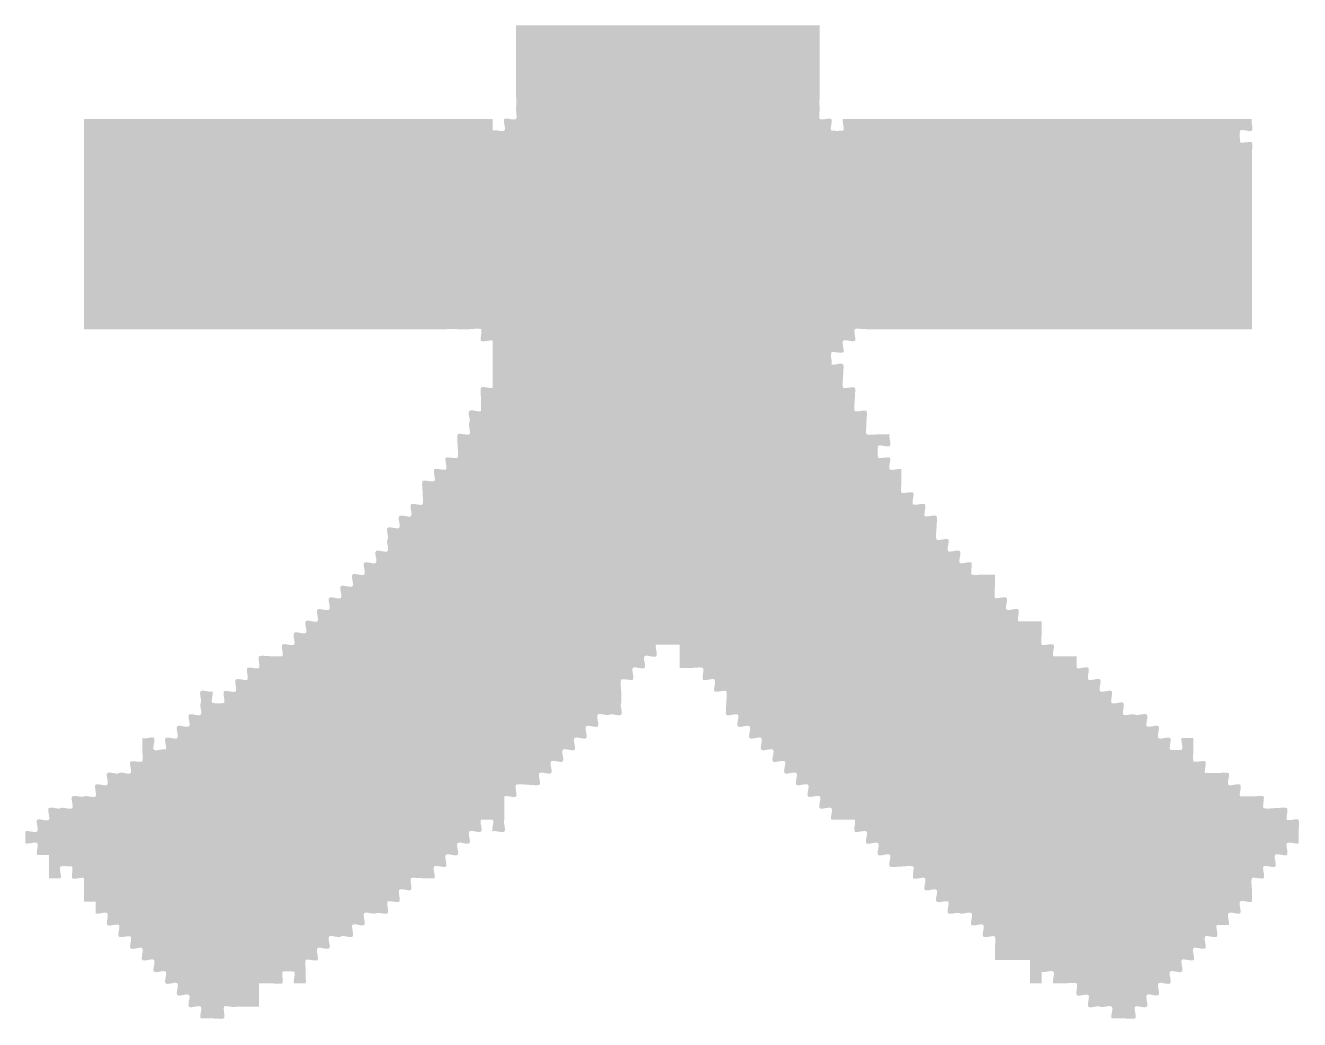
# Model space of a CAD drawing. Header units: feet. Extents: x 1 to 168002, y -59383 to 29717.
# Drawn here: x 36868.9 to 37108.5, y -55425.4 to -55238.6 of the extents above; entities that cross this region are included whole.
import ezdxf

# ---------------------------------------------------------------- set-up
doc = ezdxf.new("R2010")
doc.units = ezdxf.units.FT
doc.header["$LTSCALE"] = 50
doc.header["$MEASUREMENT"] = 0
doc.linetypes.add('CONTINU', pattern=[0])
doc.layers.get('0').update_dxf_attribs({"linetype": 'CONTINUOUS'})
doc.layers.add('CLOUD', color=30, linetype='CONTINUOUS')
doc.layers.add('title', color=2, linetype='CONTINUOUS')

# ---------------------------------------------------------------- blocks, each defined once
blk = doc.blocks.new('A$C611163EE')
at = {"layer": 'CLOUD', "lineweight": 0}
h = blk.add_hatch(color=7, dxfattribs=at)
edge = h.paths.add_edge_path()
edge.add_spline(control_points=[(2101.27, 723.33), (2102.62, 723.33), (2103.97, 723.33), (2105.32, 723.33), (2106.67, 723.33), (2108.02, 723.33), (2109.37, 723.33), (2110.72, 723.33), (2112.07, 723.33), (2113.42, 723.33), (2116.13, 723.33), (2118.83, 723.33), (2121.53, 723.33), (2126.93, 723.33), (2132.33, 723.33), (2137.74, 723.33), (2143.14, 723.33), (2148.54, 723.33), (2153.95, 723.33), (2156.65, 723.33), (2159.35, 723.33), (2162.05, 723.33), (2163.4, 723.33), (2164.75, 723.33), (2166.1, 723.33), (2167.45, 723.33), (2168.8, 723.33), (2170.16, 723.33), (2171.51, 723.33), (2172.86, 723.33), (2174.21, 723.33), (2185.01, 723.33), (2195.82, 723.33), (2206.63, 723.33), (2212.03, 723.33), (2217.43, 723.33), (2222.83, 723.33), (2225.54, 723.33), (2228.24, 723.33), (2230.94, 723.33), (2232.29, 723.33), (2233.64, 723.33), (2234.99, 723.33), (2236.34, 723.33), (2237.69, 723.33), (2239.04, 723.33), (2240.39, 723.33), (2241.75, 723.33), (2243.1, 723.33), (2242.55, 722.52), (2243.77, 719.96), (2243.1, 719.28), (2242.53, 718.71), (2239.48, 719.93), (2239.04, 719.28), (2238.76, 718.86), (2238.91, 715.74), (2239.04, 715.23), (2239.14, 714.86), (2242.77, 715.55), (2243.1, 715.23), (2243.48, 714.84), (2243.06, 711.77), (2243.1, 711.18), (2243.17, 709.84), (2243.1, 708.46), (2243.1, 707.12), (2243.1, 705.77), (2243.1, 704.42), (2243.1, 703.07), (2243.1, 701.72), (2243.1, 700.37), (2243.1, 699.02), (2243.1, 697.67), (2243.1, 696.32), (2243.1, 694.97), (2243.1, 693.62), (2243.1, 692.27), (2243.1, 690.91), (2243.1, 688.21), (2243.1, 685.51), (2243.1, 682.81), (2243.1, 680.11), (2243.1, 677.41), (2243.1, 674.71), (2243.1, 673.35), (2243.1, 672), (2243.1, 670.65), (2243.1, 667.95), (2243.1, 665.25), (2243.1, 662.55), (2243.1, 661.2), (2243.1, 659.85), (2243.1, 658.5), (2243.1, 655.8), (2243.1, 653.09), (2243.1, 650.39), (2240.39, 650.39), (2237.69, 650.39), (2234.99, 650.39), (2232.29, 650.39), (2229.59, 650.39), (2226.89, 650.39), (2225.54, 650.39), (2224.19, 650.39), (2222.83, 650.39), (2220.13, 650.39), (2217.43, 650.39), (2214.73, 650.39), (2213.38, 650.39), (2212.03, 650.39), (2210.68, 650.39), (2207.98, 650.39), (2205.27, 650.39), (2202.57, 650.39), (2199.87, 650.39), (2197.17, 650.39), (2194.47, 650.39), (2191.77, 650.39), (2189.07, 650.39), (2186.36, 650.39), (2185.01, 650.39), (2183.66, 650.39), (2182.31, 650.39), (2176.91, 650.39), (2171.51, 650.39), (2166.1, 650.39), (2163.4, 650.39), (2160.7, 650.39), (2158, 650.39), (2156.65, 650.39), (2155.3, 650.39), (2153.95, 650.39), (2151.24, 650.39), (2148.54, 650.39), (2145.84, 650.39), (2143.14, 650.39), (2140.44, 650.39), (2137.74, 650.39), (2135.04, 650.39), (2132.33, 650.39), (2129.63, 650.39), (2128.28, 650.39), (2126.93, 650.39), (2125.58, 650.39), (2122.88, 650.39), (2120.18, 650.39), (2117.48, 650.39), (2116.13, 650.39), (2114.77, 650.39), (2113.42, 650.39), (2112.07, 650.39), (2110.72, 650.39), (2109.37, 650.39), (2108.89, 650.39), (2105.58, 650.71), (2105.32, 650.39), (2104.84, 649.8), (2105.93, 646.74), (2105.32, 646.34), (2104.51, 645.81), (2101.94, 647.01), (2101.27, 646.34), (2100.7, 645.77), (2101.92, 642.72), (2101.27, 642.29), (2100.74, 641.94), (2097.49, 642.79), (2097.21, 642.29), (2096.65, 641.25), (2097.67, 639.34), (2097.21, 638.24), (2098.03, 637.69), (2100.59, 638.91), (2101.27, 638.24), (2101.65, 637.85), (2101.24, 634.78), (2101.27, 634.18), (2101.32, 633.19), (2100.85, 631.02), (2101.27, 630.13), (2101.53, 629.59), (2104.86, 630.59), (2105.32, 630.13), (2105.7, 629.75), (2105.29, 626.67), (2105.32, 626.08), (2105.36, 625.26), (2104.89, 622.69), (2105.32, 622.03), (2105.74, 621.39), (2108.81, 622.59), (2109.37, 622.03), (2109.76, 621.64), (2109.34, 618.57), (2109.37, 617.97), (2109.4, 617.52), (2109.06, 614.14), (2109.37, 613.92), (2109.94, 613.52), (2112.7, 613.92), (2113.42, 613.92), (2114.77, 613.92), (2116.13, 613.92), (2117.48, 613.92), (2116.94, 613.11), (2118.15, 610.55), (2117.48, 609.87), (2116.91, 609.3), (2113.86, 610.52), (2113.42, 609.87), (2113.15, 609.46), (2113.28, 606.31), (2113.42, 605.82), (2113.54, 605.43), (2117.14, 606.15), (2117.48, 605.82), (2118.05, 605.25), (2116.83, 602.2), (2117.48, 601.77), (2118.41, 601.14), (2120.51, 602.26), (2121.53, 601.77), (2121.53, 600.41), (2121.53, 599.06), (2121.53, 597.71), (2121.53, 597.23), (2121.21, 593.92), (2121.53, 593.66), (2122.12, 593.18), (2125.19, 594.27), (2125.58, 593.66), (2126.11, 592.85), (2124.91, 590.28), (2125.58, 589.61), (2126.15, 589.04), (2129.2, 590.26), (2129.63, 589.61), (2130.26, 588.67), (2129.13, 586.57), (2129.63, 585.56), (2130.44, 585.02), (2133.01, 586.23), (2133.69, 585.56), (2134.07, 585.17), (2133.65, 582.1), (2133.69, 581.5), (2133.72, 580.77), (2133.26, 578.02), (2133.69, 577.45), (2134.19, 576.78), (2137.13, 578.06), (2137.74, 577.45), (2138.31, 576.89), (2137.09, 573.83), (2137.74, 573.4), (2138.58, 572.84), (2141.07, 574.08), (2141.79, 573.4), (2142.47, 572.76), (2141.13, 570.01), (2141.79, 569.35), (2142.36, 568.78), (2145.41, 570), (2145.84, 569.35), (2146.15, 568.88), (2145.4, 565.5), (2145.84, 565.29), (2146.71, 564.91), (2148.93, 565.29), (2149.89, 565.29), (2151.24, 565.29), (2152.6, 565.29), (2153.95, 565.29), (2153.95, 563.94), (2153.95, 562.59), (2153.95, 561.24), (2153.95, 560.76), (2153.63, 557.45), (2153.95, 557.19), (2154.54, 556.71), (2157.6, 557.8), (2158, 557.19), (2158.53, 556.38), (2157.33, 553.81), (2158, 553.14), (2158.57, 552.57), (2161.62, 553.79), (2162.05, 553.14), (2162.67, 552.2), (2161.55, 550.11), (2162.05, 549.09), (2164.75, 549.09), (2167.45, 549.09), (2170.16, 549.09), (2170.16, 547.74), (2170.16, 546.38), (2170.16, 545.03), (2170.16, 544.05), (2169.77, 541.88), (2170.16, 540.98), (2170.37, 540.47), (2173.78, 541.41), (2174.21, 540.98), (2174.88, 540.31), (2173.67, 537.74), (2174.21, 536.93), (2176.91, 536.93), (2179.61, 536.93), (2182.31, 536.93), (2182.31, 535.58), (2182.31, 534.23), (2182.31, 532.88), (2183.12, 532.34), (2185.69, 533.55), (2186.36, 532.88), (2186.93, 532.31), (2185.72, 529.26), (2186.36, 528.83), (2187.17, 528.29), (2189.74, 529.5), (2190.42, 528.83), (2191.09, 528.15), (2189.74, 525.45), (2190.42, 524.77), (2190.98, 524.21), (2194.04, 525.42), (2194.47, 524.77), (2194.95, 524.06), (2193.83, 521.25), (2194.47, 520.72), (2195.23, 520.1), (2197.83, 521.41), (2198.52, 520.72), (2199.09, 520.15), (2197.87, 517.1), (2198.52, 516.67), (2199.46, 516.04), (2201.62, 517.28), (2202.57, 516.67), (2203.39, 516.15), (2205.96, 517.34), (2206.63, 516.67), (2207.3, 515.99), (2206.08, 513.43), (2206.63, 512.62), (2207.44, 512.08), (2210, 513.29), (2210.68, 512.62), (2211.25, 512.05), (2210.03, 509), (2210.68, 508.56), (2211.62, 507.94), (2213.74, 509.13), (2214.73, 508.56), (2215.34, 508.22), (2214.21, 505.03), (2214.73, 504.51), (2214.86, 504.39), (2218.69, 504.39), (2218.78, 504.51), (2219.44, 505.34), (2218.26, 507.64), (2218.78, 508.56), (2220.13, 508.56), (2221.48, 508.56), (2222.83, 508.56), (2222.83, 507.21), (2222.83, 505.86), (2222.83, 504.51), (2222.83, 503.53), (2222.45, 501.35), (2222.83, 500.46), (2223.05, 499.95), (2226.46, 500.89), (2226.89, 500.46), (2227.56, 499.79), (2226.35, 497.22), (2226.89, 496.41), (2228.24, 496.41), (2229.59, 496.41), (2230.94, 496.41), (2231.42, 496.41), (2234.73, 496.73), (2234.99, 496.41), (2235.6, 495.66), (2234.3, 493.02), (2234.99, 492.36), (2235.69, 491.69), (2238.36, 493.04), (2239.04, 492.36), (2239.72, 491.68), (2238.5, 489.12), (2239.04, 488.3), (2240.39, 488.3), (2241.75, 488.3), (2243.1, 488.3), (2243.58, 488.3), (2246.89, 488.62), (2247.15, 488.3), (2247.54, 487.83), (2246.64, 484.49), (2247.15, 484.25), (2247.98, 483.86), (2250.27, 484.25), (2251.2, 484.25), (2251.68, 484.25), (2254.99, 484.57), (2255.25, 484.25), (2255.92, 483.44), (2254.72, 481.12), (2255.25, 480.2), (2256.17, 479.67), (2258.5, 480.86), (2259.3, 480.2), (2259.62, 479.94), (2259.3, 476.63), (2259.3, 476.15), (2259.3, 474.8), (2259.3, 473.45), (2259.3, 472.09), (2258.5, 471.56), (2255.93, 472.77), (2255.25, 472.09), (2254.69, 471.53), (2255.9, 468.47), (2255.25, 468.04), (2254.37, 467.46), (2252, 468.72), (2251.2, 468.04), (2250.52, 467.47), (2251.84, 464.63), (2251.2, 463.99), (2250.58, 463.37), (2247.67, 464.67), (2247.15, 463.99), (2246.54, 463.21), (2247.84, 460.63), (2247.15, 459.94), (2246.72, 459.51), (2243.31, 460.45), (2243.1, 459.94), (2242.71, 459.04), (2243.1, 456.87), (2243.1, 455.89), (2243.1, 454.54), (2243.1, 453.19), (2243.1, 451.83), (2242.29, 451.29), (2239.72, 452.51), (2239.04, 451.83), (2238.37, 451.16), (2239.58, 448.59), (2239.04, 447.78), (2238.23, 447.24), (2235.67, 448.46), (2234.99, 447.78), (2234.32, 447.11), (2235.53, 444.54), (2234.99, 443.73), (2233.64, 443.73), (2232.29, 443.73), (2230.94, 443.73), (2230.4, 442.92), (2231.62, 440.35), (2230.94, 439.68), (2230.26, 439), (2227.56, 440.35), (2226.89, 439.68), (2226.21, 439), (2227.56, 436.3), (2226.89, 435.62), (2226.23, 434.97), (2223.46, 436.31), (2222.83, 435.62), (2222.18, 434.9), (2223.52, 432.26), (2222.83, 431.57), (2222.27, 431), (2219.22, 432.22), (2218.78, 431.57), (2218.24, 430.76), (2219.46, 428.2), (2218.78, 427.52), (2218.11, 426.84), (2215.41, 428.2), (2214.73, 427.52), (2214.06, 426.84), (2215.41, 424.14), (2214.73, 423.47), (2214.06, 422.79), (2211.35, 424.14), (2210.68, 423.47), (2210.02, 422.81), (2211.36, 420.04), (2210.68, 419.42), (2209.96, 418.76), (2207.31, 420.1), (2206.63, 419.42), (2206.06, 418.85), (2207.27, 415.8), (2206.63, 415.37), (2205.69, 414.74), (2203.59, 415.86), (2202.57, 415.37), (2202.03, 414.55), (2203.25, 411.99), (2202.57, 411.31), (2202.19, 410.93), (2199.11, 411.34), (2198.52, 411.31), (2197.17, 411.24), (2195.82, 411.37), (2194.47, 411.31), (2193.93, 412.12), (2195.15, 414.69), (2194.47, 415.37), (2193.8, 416.04), (2191.23, 414.82), (2190.42, 415.37), (2189.61, 415.9), (2187.04, 414.69), (2186.36, 415.37), (2185.82, 415.91), (2186.99, 419.02), (2186.36, 419.42), (2185.55, 419.92), (2182.98, 418.75), (2182.31, 419.42), (2181.89, 419.84), (2182.82, 423.25), (2182.31, 423.47), (2181.42, 423.85), (2179.25, 423.47), (2178.26, 423.47), (2176.91, 423.47), (2175.56, 423.47), (2174.21, 423.47), (2173.67, 424.28), (2174.88, 426.84), (2174.21, 427.52), (2173.53, 428.2), (2170.97, 426.98), (2170.16, 427.52), (2170.16, 426.17), (2170.16, 424.82), (2170.16, 423.47), (2168.8, 423.47), (2167.45, 423.47), (2166.1, 423.47), (2166.1, 426.17), (2166.1, 428.87), (2166.1, 431.57), (2163.4, 431.57), (2160.7, 431.57), (2158, 431.57), (2156.65, 431.57), (2155.3, 431.57), (2153.95, 431.57), (2153.95, 432.92), (2153.95, 434.27), (2153.95, 435.62), (2153.95, 436.1), (2154.27, 439.41), (2153.95, 439.68), (2153.2, 440.29), (2150.56, 438.99), (2149.89, 439.68), (2149.23, 440.37), (2150.57, 443.05), (2149.89, 443.73), (2149.21, 444.42), (2146.58, 443.08), (2145.84, 443.73), (2145.16, 444.33), (2146.49, 447.13), (2145.84, 447.78), (2145.17, 448.46), (2142.6, 447.24), (2141.79, 447.78), (2140.98, 448.32), (2138.41, 447.11), (2137.74, 447.78), (2137.06, 448.46), (2138.28, 451.02), (2137.74, 451.83), (2136.93, 452.37), (2134.36, 451.16), (2133.69, 451.83), (2133.01, 452.51), (2134.36, 455.21), (2133.69, 455.89), (2133.01, 456.56), (2130.31, 455.21), (2129.63, 455.89), (2129.02, 456.5), (2130.31, 459.42), (2129.63, 459.94), (2128.85, 460.54), (2126.27, 459.25), (2125.58, 459.94), (2125.15, 460.36), (2126.09, 463.77), (2125.58, 463.99), (2124.69, 464.37), (2122.51, 463.99), (2121.53, 463.99), (2120.89, 463.99), (2117.93, 463.61), (2117.48, 463.99), (2116.79, 464.56), (2118.11, 467.4), (2117.48, 468.04), (2116.8, 468.72), (2114.1, 467.37), (2113.42, 468.04), (2112.75, 468.72), (2114.1, 471.42), (2113.42, 472.09), (2112.77, 472.75), (2110, 471.41), (2109.37, 472.09), (2108.72, 472.82), (2110.06, 475.46), (2109.37, 476.15), (2108.81, 476.72), (2105.75, 475.5), (2105.32, 476.15), (2104.7, 477.08), (2105.82, 479.18), (2105.32, 480.2), (2102.62, 480.2), (2099.92, 480.2), (2097.21, 480.2), (2096.68, 481.01), (2097.89, 483.58), (2097.21, 484.25), (2096.65, 484.82), (2093.6, 483.6), (2093.16, 484.25), (2092.58, 485.13), (2093.84, 487.5), (2093.16, 488.3), (2092.59, 488.99), (2089.75, 487.66), (2089.11, 488.3), (2088.43, 488.99), (2089.78, 491.65), (2089.11, 492.36), (2088.47, 493.04), (2085.72, 491.69), (2085.06, 492.36), (2084.38, 493.03), (2085.74, 495.73), (2085.06, 496.41), (2084.38, 497.08), (2081.68, 495.73), (2081.01, 496.41), (2080.33, 497.09), (2081.68, 499.77), (2081.01, 500.46), (2080.34, 501.14), (2077.63, 499.79), (2076.95, 500.46), (2076.28, 501.14), (2077.63, 503.84), (2076.95, 504.51), (2076.28, 505.19), (2073.58, 503.84), (2072.9, 504.51), (2072.23, 505.19), (2073.58, 507.89), (2072.9, 508.56), (2072.23, 509.24), (2069.53, 507.89), (2068.85, 508.56), (2068.18, 509.24), (2069.53, 511.94), (2068.85, 512.62), (2068.18, 513.29), (2065.47, 511.94), (2064.8, 512.62), (2064.12, 513.29), (2065.34, 515.86), (2064.8, 516.67), (2063.99, 517.21), (2061.42, 515.99), (2060.74, 516.67), (2060.36, 517.05), (2060.78, 520.13), (2060.74, 520.72), (2060.7, 521.64), (2061.18, 523.98), (2060.74, 524.77), (2060.42, 525.36), (2057.19, 524.27), (2056.69, 524.77), (2056.04, 525.43), (2057.38, 528.21), (2056.69, 528.83), (2055.97, 529.48), (2053.33, 528.14), (2052.64, 528.83), (2052.22, 529.25), (2053.15, 532.66), (2052.64, 532.88), (2051.75, 533.26), (2049.58, 532.88), (2048.59, 532.88), (2047.24, 532.88), (2045.89, 532.88), (2044.54, 532.88), (2044.54, 535.58), (2044.54, 538.28), (2044.54, 540.98), (2041.83, 540.98), (2039.13, 540.98), (2036.43, 540.98), (2035.89, 540.17), (2037.11, 537.61), (2036.43, 536.93), (2035.76, 536.26), (2033.06, 537.61), (2032.38, 536.93), (2031.71, 536.26), (2033.06, 533.55), (2032.38, 532.88), (2031.77, 532.27), (2028.85, 533.55), (2028.33, 532.88), (2027.73, 532.1), (2029.02, 529.51), (2028.33, 528.83), (2027.9, 528.4), (2024.49, 529.33), (2024.28, 528.83), (2023.89, 527.93), (2024.28, 525.76), (2024.28, 524.77), (2024.28, 523.42), (2024.28, 522.07), (2024.28, 520.72), (2023.74, 519.91), (2024.95, 517.35), (2024.28, 516.67), (2023.6, 515.99), (2021.04, 517.21), (2020.22, 516.67), (2019.41, 516.13), (2016.85, 517.35), (2016.17, 516.67), (2015.5, 515.99), (2016.85, 513.29), (2016.17, 512.62), (2015.5, 511.94), (2012.79, 513.29), (2012.12, 512.62), (2011.44, 511.94), (2012.79, 509.24), (2012.12, 508.56), (2011.44, 507.89), (2008.74, 509.24), (2008.07, 508.56), (2007.39, 507.89), (2008.74, 505.19), (2008.07, 504.51), (2007.39, 503.84), (2004.69, 505.19), (2004.01, 504.51), (2003.37, 503.86), (2004.7, 501.06), (2004.01, 500.46), (2003.28, 499.82), (2000.65, 501.15), (1999.96, 500.46), (1999.29, 499.79), (2000.64, 497.08), (1999.96, 496.41), (1999.29, 495.73), (1996.59, 497.08), (1995.91, 496.41), (1995.34, 495.84), (1996.56, 492.79), (1995.91, 492.36), (1995.31, 491.95), (1992.61, 492.36), (1991.86, 492.36), (1990.87, 492.36), (1988.7, 492.74), (1987.81, 492.36), (1987.3, 492.14), (1988.23, 488.73), (1987.81, 488.3), (1987.13, 487.63), (1984.57, 488.84), (1983.75, 488.3), (1983.75, 485.6), (1983.75, 482.9), (1983.75, 480.2), (1983.21, 479.39), (1984.43, 476.82), (1983.75, 476.15), (1983.08, 475.47), (1980.51, 476.69), (1979.7, 476.15), (1979.16, 476.96), (1980.38, 479.52), (1979.7, 480.2), (1979.58, 480.32), (1975.74, 480.32), (1975.65, 480.2), (1975.05, 479.45), (1976.34, 476.8), (1975.65, 476.15), (1974.95, 475.48), (1972.28, 476.83), (1971.6, 476.15), (1970.93, 475.48), (1972.28, 472.73), (1971.6, 472.09), (1970.89, 471.43), (1968.23, 472.78), (1967.55, 472.09), (1966.87, 471.42), (1968.22, 468.72), (1967.55, 468.04), (1966.87, 467.37), (1964.17, 468.72), (1963.49, 468.04), (1962.82, 467.37), (1964.03, 464.8), (1963.49, 463.99), (1962.68, 463.45), (1960.12, 464.67), (1959.44, 463.99), (1958.76, 463.32), (1959.98, 460.75), (1959.44, 459.94), (1958.09, 459.94), (1956.74, 459.94), (1955.39, 459.94), (1954.91, 459.94), (1951.6, 460.26), (1951.34, 459.94), (1950.85, 459.35), (1951.95, 456.28), (1951.34, 455.89), (1950.52, 455.36), (1947.96, 456.56), (1947.28, 455.89), (1946.72, 455.32), (1947.93, 452.27), (1947.28, 451.83), (1946.35, 451.21), (1944.25, 452.33), (1943.23, 451.83), (1942.69, 451.02), (1943.91, 448.46), (1943.23, 447.78), (1942.56, 447.11), (1939.99, 448.32), (1939.18, 447.78), (1938.37, 447.24), (1935.8, 448.46), (1935.13, 447.78), (1934.53, 447.18), (1935.79, 444.22), (1935.13, 443.73), (1934.33, 443.15), (1931.76, 444.42), (1931.08, 443.73), (1930.51, 443.16), (1931.72, 440.11), (1931.08, 439.68), (1930.18, 439.08), (1927.85, 440.35), (1927.02, 439.68), (1926.25, 439.06), (1923.66, 440.37), (1922.97, 439.68), (1922.29, 439), (1923.65, 436.3), (1922.97, 435.62), (1922.29, 434.95), (1919.59, 436.3), (1918.92, 435.62), (1918.24, 434.95), (1919.46, 432.38), (1918.92, 431.57), (1918.49, 430.93), (1915.43, 432.14), (1914.87, 431.57), (1914.48, 431.19), (1914.9, 428.11), (1914.87, 427.52), (1914.8, 426.17), (1914.92, 424.82), (1914.87, 423.47), (1913.52, 423.47), (1912.17, 423.47), (1910.81, 423.47), (1910.27, 424.28), (1911.49, 426.84), (1910.81, 427.52), (1910.69, 427.65), (1906.86, 427.64), (1906.76, 427.52), (1906.48, 427.16), (1907.12, 423.57), (1906.76, 423.47), (1905.67, 423.15), (1903.85, 423.47), (1902.71, 423.47), (1901.36, 423.47), (1900.01, 423.47), (1898.66, 423.47), (1898.66, 420.77), (1898.66, 418.07), (1898.66, 415.37), (1895.96, 415.37), (1893.26, 415.37), (1890.55, 415.37), (1889.74, 414.82), (1887.18, 416.04), (1886.5, 415.37), (1886.08, 414.94), (1887.01, 411.53), (1886.5, 411.31), (1885.61, 410.93), (1883.43, 411.31), (1882.45, 411.31), (1881.1, 411.31), (1879.75, 411.31), (1878.4, 411.31), (1877.86, 412.12), (1879.07, 414.69), (1878.4, 415.37), (1877.72, 416.04), (1875.02, 414.69), (1874.34, 415.37), (1873.67, 416.04), (1875.02, 418.74), (1874.34, 419.42), (1873.67, 420.09), (1870.97, 418.74), (1870.29, 419.42), (1869.62, 420.09), (1870.97, 422.79), (1870.29, 423.47), (1869.62, 424.14), (1866.91, 422.79), (1866.24, 423.47), (1865.56, 424.14), (1866.91, 426.84), (1866.24, 427.52), (1865.57, 428.19), (1862.85, 426.84), (1862.19, 427.52), (1861.51, 428.21), (1862.87, 430.89), (1862.19, 431.57), (1861.51, 432.25), (1858.81, 430.9), (1858.14, 431.57), (1857.46, 432.25), (1858.81, 434.95), (1858.14, 435.62), (1857.48, 436.28), (1854.71, 434.94), (1854.08, 435.62), (1853.43, 436.35), (1854.77, 438.99), (1854.08, 439.68), (1853.51, 440.24), (1850.46, 439.03), (1850.03, 439.68), (1849.41, 440.61), (1850.53, 442.71), (1850.03, 443.73), (1849.22, 444.27), (1846.65, 443.05), (1845.98, 443.73), (1845.41, 444.3), (1846.63, 447.35), (1845.98, 447.78), (1845.04, 448.41), (1842.94, 447.28), (1841.93, 447.78), (1841.93, 449.13), (1841.93, 450.48), (1841.93, 451.83), (1840.58, 451.83), (1839.23, 451.83), (1837.87, 451.83), (1837.87, 454.54), (1837.87, 457.24), (1837.87, 459.94), (1837.06, 460.48), (1834.5, 459.26), (1833.82, 459.94), (1833.54, 460.23), (1834.14, 463.93), (1833.82, 463.99), (1833.4, 464.07), (1830.04, 464.26), (1829.77, 463.99), (1829.09, 463.32), (1830.31, 460.75), (1829.77, 459.94), (1828.42, 459.94), (1827.07, 459.94), (1825.72, 459.94), (1825.72, 461.29), (1825.72, 462.64), (1825.72, 463.99), (1825.72, 465.34), (1825.72, 466.69), (1825.72, 468.04), (1824.37, 468.04), (1823.02, 468.04), (1821.67, 468.04), (1821.12, 468.85), (1822.34, 471.42), (1821.67, 472.09), (1820.99, 472.77), (1818.42, 471.56), (1817.61, 472.09), (1817.61, 473.45), (1817.61, 474.8), (1817.61, 476.15), (1818.42, 476.69), (1820.99, 475.47), (1821.67, 476.15), (1822.34, 476.82), (1821.12, 479.39), (1821.67, 480.2), (1822.48, 480.74), (1825.04, 479.52), (1825.72, 480.2), (1826.28, 480.77), (1825.07, 483.82), (1825.72, 484.25), (1826.66, 484.88), (1828.77, 483.7), (1829.77, 484.25), (1830.59, 484.71), (1833.18, 483.6), (1833.82, 484.25), (1834.39, 484.82), (1833.17, 487.87), (1833.82, 488.3), (1834.76, 488.93), (1836.86, 487.8), (1837.87, 488.3), (1838.68, 488.84), (1841.25, 487.63), (1841.93, 488.3), (1842.49, 488.87), (1841.28, 491.92), (1841.93, 492.36), (1842.8, 492.94), (1845.18, 491.68), (1845.98, 492.36), (1846.66, 492.93), (1845.34, 495.77), (1845.98, 496.41), (1846.67, 497.1), (1849.29, 495.77), (1850.03, 496.41), (1850.77, 497.05), (1853.39, 495.72), (1854.08, 496.41), (1854.65, 496.98), (1853.43, 500.03), (1854.08, 500.46), (1854.55, 500.77), (1857.94, 500.02), (1858.14, 500.46), (1858.52, 501.32), (1858.14, 503.55), (1858.14, 504.51), (1858.14, 505.86), (1858.14, 507.21), (1858.14, 508.56), (1858.95, 508.03), (1861.51, 509.24), (1862.19, 508.56), (1862.75, 508), (1861.54, 504.94), (1862.19, 504.51), (1863.12, 503.89), (1865.22, 505.01), (1866.24, 504.51), (1866.78, 505.32), (1865.56, 507.89), (1866.24, 508.56), (1866.81, 509.13), (1869.86, 507.92), (1870.29, 508.56), (1870.88, 509.44), (1869.62, 511.82), (1870.29, 512.62), (1870.87, 513.3), (1873.7, 511.98), (1874.34, 512.62), (1875.02, 513.29), (1873.8, 515.86), (1874.34, 516.67), (1875.15, 517.21), (1877.72, 515.99), (1878.4, 516.67), (1879.07, 517.35), (1877.86, 519.91), (1878.4, 520.72), (1878.94, 521.53), (1877.72, 524.1), (1878.4, 524.77), (1879.07, 525.45), (1881.64, 524.23), (1882.45, 524.77), (1882.99, 523.96), (1881.77, 521.4), (1882.45, 520.72), (1882.57, 520.6), (1886.4, 520.6), (1886.5, 520.72), (1886.94, 521.26), (1885.94, 524.45), (1886.5, 524.77), (1887.32, 525.24), (1889.9, 524.12), (1890.55, 524.77), (1891.12, 525.34), (1889.91, 528.39), (1890.55, 528.83), (1891.49, 529.45), (1893.59, 528.33), (1894.61, 528.83), (1895.14, 529.64), (1893.93, 532.2), (1894.61, 532.88), (1895.17, 533.45), (1898.22, 532.23), (1898.66, 532.88), (1898.97, 533.34), (1898.21, 536.73), (1898.66, 536.93), (1899.52, 537.32), (1901.75, 536.93), (1902.71, 536.93), (1904.06, 536.93), (1905.41, 536.93), (1906.76, 536.93), (1907.3, 537.74), (1906.09, 540.31), (1906.76, 540.98), (1907.33, 541.55), (1910.38, 540.33), (1910.81, 540.98), (1911.4, 541.86), (1910.14, 544.23), (1910.81, 545.03), (1911.39, 545.72), (1914.23, 544.4), (1914.87, 545.03), (1915.54, 545.71), (1914.19, 548.41), (1914.87, 549.09), (1915.54, 549.76), (1918.24, 548.41), (1918.92, 549.09), (1919.49, 549.66), (1918.27, 552.71), (1918.92, 553.14), (1919.8, 553.73), (1922.17, 552.46), (1922.97, 553.14), (1923.66, 553.72), (1922.33, 556.55), (1922.97, 557.19), (1923.64, 557.86), (1926.35, 556.51), (1927.02, 557.19), (1927.7, 557.87), (1926.35, 560.57), (1927.02, 561.24), (1927.59, 561.81), (1930.64, 560.59), (1931.08, 561.24), (1931.66, 562.12), (1930.4, 564.5), (1931.08, 565.29), (1931.65, 565.98), (1934.49, 564.66), (1935.13, 565.29), (1935.81, 565.98), (1934.46, 568.64), (1935.13, 569.35), (1935.77, 570.03), (1938.51, 568.68), (1939.18, 569.35), (1939.85, 570.02), (1938.5, 572.73), (1939.18, 573.4), (1939.85, 574.08), (1942.56, 572.73), (1943.23, 573.4), (1943.92, 574.09), (1942.6, 576.7), (1943.23, 577.45), (1943.86, 578.21), (1942.54, 580.82), (1943.23, 581.5), (1943.8, 582.07), (1946.85, 580.86), (1947.28, 581.5), (1947.87, 582.39), (1946.61, 584.76), (1947.28, 585.56), (1947.86, 586.24), (1950.7, 584.92), (1951.34, 585.56), (1952.02, 586.24), (1950.75, 588.82), (1951.34, 589.61), (1951.84, 590.28), (1954.78, 589.01), (1955.39, 589.61), (1955.77, 589.99), (1955.36, 593.07), (1955.39, 593.66), (1955.44, 594.58), (1954.96, 596.92), (1955.39, 597.71), (1955.71, 598.3), (1958.94, 597.21), (1959.44, 597.71), (1960.12, 598.4), (1958.87, 600.97), (1959.44, 601.77), (1959.91, 602.43), (1962.91, 601.18), (1963.49, 601.77), (1964.06, 602.33), (1962.85, 605.39), (1963.49, 605.82), (1963.95, 606.13), (1967.35, 605.37), (1967.55, 605.82), (1967.93, 606.68), (1967.55, 608.91), (1967.55, 609.87), (1967.55, 610.69), (1967.14, 613.23), (1967.55, 613.92), (1967.9, 614.54), (1971.07, 613.4), (1971.6, 613.92), (1972.27, 614.6), (1971.06, 617.16), (1971.6, 617.97), (1972.14, 618.79), (1970.92, 621.35), (1971.6, 622.03), (1972.27, 622.7), (1974.84, 621.49), (1975.65, 622.03), (1975.65, 623.38), (1975.65, 624.73), (1975.65, 626.08), (1975.65, 626.56), (1975.33, 629.87), (1975.65, 630.13), (1976.46, 630.79), (1978.78, 629.6), (1979.7, 630.13), (1979.7, 632.83), (1979.7, 635.53), (1979.7, 638.24), (1979.7, 639.59), (1979.7, 640.94), (1979.7, 642.29), (1979.7, 643.64), (1979.7, 644.99), (1979.7, 646.34), (1978.89, 646.88), (1976.32, 645.67), (1975.65, 646.34), (1975.22, 646.77), (1976.16, 650.17), (1975.65, 650.39), (1974.76, 650.78), (1972.58, 650.39), (1971.6, 650.39), (1970.28, 650.39), (1968.85, 650.26), (1967.55, 650.39), (1966.24, 650.53), (1964.81, 650.39), (1963.49, 650.39), (1962.14, 650.39), (1960.79, 650.39), (1959.44, 650.39), (1958.09, 650.39), (1956.74, 650.39), (1955.39, 650.39), (1952.69, 650.39), (1949.99, 650.39), (1947.28, 650.39), (1944.58, 650.39), (1941.88, 650.39), (1939.18, 650.39), (1936.48, 650.39), (1933.78, 650.39), (1931.08, 650.39), (1929.72, 650.39), (1928.37, 650.39), (1927.02, 650.39), (1921.62, 650.39), (1916.22, 650.39), (1910.81, 650.39), (1908.11, 650.39), (1905.41, 650.39), (1902.71, 650.39), (1901.36, 650.39), (1900.01, 650.39), (1898.66, 650.39), (1895.96, 650.39), (1893.26, 650.39), (1890.55, 650.39), (1885.15, 650.39), (1879.75, 650.39), (1874.34, 650.39), (1871.64, 650.39), (1868.94, 650.39), (1866.24, 650.39), (1863.54, 650.39), (1860.84, 650.39), (1858.14, 650.39), (1856.78, 650.39), (1855.43, 650.39), (1854.08, 650.39), (1848.68, 650.39), (1843.28, 650.39), (1837.87, 650.39), (1837.87, 653.09), (1837.87, 655.8), (1837.87, 658.5), (1837.87, 661.2), (1837.87, 663.9), (1837.87, 666.6), (1837.87, 667.95), (1837.87, 669.3), (1837.87, 670.65), (1837.87, 673.35), (1837.87, 676.06), (1837.87, 678.76), (1837.87, 681.46), (1837.87, 684.16), (1837.87, 686.86), (1837.87, 689.56), (1837.87, 692.27), (1837.87, 694.97), (1837.87, 697.67), (1837.87, 700.37), (1837.87, 703.07), (1837.87, 704.42), (1837.87, 705.77), (1837.87, 707.12), (1837.87, 709.83), (1837.87, 712.53), (1837.87, 715.23), (1837.87, 717.93), (1837.87, 720.63), (1837.87, 723.33), (1859.49, 723.33), (1881.1, 723.33), (1902.71, 723.33), (1913.52, 723.33), (1924.32, 723.33), (1935.13, 723.33), (1940.53, 723.33), (1945.93, 723.33), (1951.34, 723.33), (1954.04, 723.33), (1956.74, 723.33), (1959.44, 723.33), (1960.79, 723.33), (1962.14, 723.33), (1963.49, 723.33), (1964.84, 723.33), (1966.19, 723.33), (1967.55, 723.33), (1968.9, 723.33), (1970.25, 723.33), (1971.6, 723.33), (1974.3, 723.33), (1977, 723.33), (1979.7, 723.33), (1979.7, 721.98), (1979.7, 720.63), (1979.7, 719.28), (1980.51, 719.82), (1983.08, 718.61), (1983.75, 719.28), (1984.43, 719.96), (1983.21, 722.52), (1983.75, 723.33), (1984.57, 723.87), (1987.13, 722.66), (1987.81, 723.33), (1988.33, 723.86), (1987.58, 726.64), (1987.81, 727.38), (1988.13, 728.46), (1987.81, 730.3), (1987.81, 731.44), (1987.81, 734.14), (1987.81, 736.84), (1987.81, 739.54), (1987.81, 742.24), (1987.81, 744.94), (1987.81, 747.65), (1987.81, 750.35), (1987.81, 753.05), (1987.81, 755.75), (1989.16, 755.75), (1990.51, 755.75), (1991.86, 755.75), (1997.26, 755.75), (2002.66, 755.75), (2008.07, 755.75), (2009.42, 755.75), (2010.77, 755.75), (2012.12, 755.75), (2014.82, 755.75), (2017.52, 755.75), (2020.22, 755.75), (2021.57, 755.75), (2022.92, 755.75), (2024.28, 755.75), (2026.98, 755.75), (2029.68, 755.75), (2032.38, 755.75), (2035.08, 755.75), (2037.78, 755.75), (2040.48, 755.75), (2045.89, 755.75), (2051.29, 755.75), (2056.69, 755.75), (2059.39, 755.75), (2062.1, 755.75), (2064.8, 755.75), (2066.15, 755.75), (2067.5, 755.75), (2068.85, 755.75), (2071.55, 755.75), (2074.25, 755.75), (2076.95, 755.75), (2082.36, 755.75), (2087.76, 755.75), (2093.16, 755.75), (2093.16, 753.05), (2093.16, 750.35), (2093.16, 747.65), (2093.16, 746.3), (2093.16, 744.94), (2093.16, 743.59), (2093.16, 740.89), (2093.16, 738.19), (2093.16, 735.49), (2093.16, 734.14), (2093.16, 732.79), (2093.16, 731.44), (2093.16, 730.25), (2092.88, 728.54), (2093.16, 727.38), (2093.34, 726.66), (2092.67, 723.83), (2093.16, 723.33), (2093.84, 722.66), (2096.41, 723.87), (2097.21, 723.33), (2097.76, 722.52), (2096.54, 719.96), (2097.21, 719.28), (2097.34, 719.15), (2101.17, 719.16), (2101.27, 719.28), (2101.93, 720.1), (2100.74, 722.4), (2101.27, 723.33)], knot_values=[0, 0, 0, 0, 1, 1, 1, 2, 2, 2, 3, 3, 3, 4, 4, 4, 5, 5, 5, 6, 6, 6, 7, 7, 7, 8, 8, 8, 9, 9, 9, 10, 10, 10, 11, 11, 11, 12, 12, 12, 13, 13, 13, 14, 14, 14, 15, 15, 15, 16, 16, 16, 17, 17, 17, 18, 18, 18, 19, 19, 19, 20, 20, 20, 21, 21, 21, 22, 22, 22, 23, 23, 23, 24, 24, 24, 25, 25, 25, 26, 26, 26, 27, 27, 27, 28, 28, 28, 29, 29, 29, 30, 30, 30, 31, 31, 31, 32, 32, 32, 33, 33, 33, 34, 34, 34, 35, 35, 35, 36, 36, 36, 37, 37, 37, 38, 38, 38, 39, 39, 39, 40, 40, 40, 41, 41, 41, 42, 42, 42, 43, 43, 43, 44, 44, 44, 45, 45, 45, 46, 46, 46, 47, 47, 47, 48, 48, 48, 49, 49, 49, 50, 50, 50, 51, 51, 51, 52, 52, 52, 53, 53, 53, 54, 54, 54, 55, 55, 55, 56, 56, 56, 57, 57, 57, 58, 58, 58, 59, 59, 59, 60, 60, 60, 61, 61, 61, 62, 62, 62, 63, 63, 63, 64, 64, 64, 65, 65, 65, 66, 66, 66, 67, 67, 67, 68, 68, 68, 69, 69, 69, 70, 70, 70, 71, 71, 71, 72, 72, 72, 73, 73, 73, 74, 74, 74, 75, 75, 75, 76, 76, 76, 77, 77, 77, 78, 78, 78, 79, 79, 79, 80, 80, 80, 81, 81, 81, 82, 82, 82, 83, 83, 83, 84, 84, 84, 85, 85, 85, 86, 86, 86, 87, 87, 87, 88, 88, 88, 89, 89, 89, 90, 90, 90, 91, 91, 91, 92, 92, 92, 93, 93, 93, 94, 94, 94, 95, 95, 95, 96, 96, 96, 97, 97, 97, 98, 98, 98, 99, 99, 99, 100, 100, 100, 101, 101, 101, 102, 102, 102, 103, 103, 103, 104, 104, 104, 105, 105, 105, 106, 106, 106, 107, 107, 107, 108, 108, 108, 109, 109, 109, 110, 110, 110, 111, 111, 111, 112, 112, 112, 113, 113, 113, 114, 114, 114, 115, 115, 115, 116, 116, 116, 117, 117, 117, 118, 118, 118, 119, 119, 119, 120, 120, 120, 121, 121, 121, 122, 122, 122, 123, 123, 123, 124, 124, 124, 125, 125, 125, 126, 126, 126, 127, 127, 127, 128, 128, 128, 129, 129, 129, 130, 130, 130, 131, 131, 131, 132, 132, 132, 133, 133, 133, 134, 134, 134, 135, 135, 135, 136, 136, 136, 137, 137, 137, 138, 138, 138, 139, 139, 139, 140, 140, 140, 141, 141, 141, 142, 142, 142, 143, 143, 143, 144, 144, 144, 145, 145, 145, 146, 146, 146, 147, 147, 147, 148, 148, 148, 149, 149, 149, 150, 150, 150, 151, 151, 151, 152, 152, 152, 153, 153, 153, 154, 154, 154, 155, 155, 155, 156, 156, 156, 157, 157, 157, 158, 158, 158, 159, 159, 159, 160, 160, 160, 161, 161, 161, 162, 162, 162, 163, 163, 163, 164, 164, 164, 165, 165, 165, 166, 166, 166, 167, 167, 167, 168, 168, 168, 169, 169, 169, 170, 170, 170, 171, 171, 171, 172, 172, 172, 173, 173, 173, 174, 174, 174, 175, 175, 175, 176, 176, 176, 177, 177, 177, 178, 178, 178, 179, 179, 179, 180, 180, 180, 181, 181, 181, 182, 182, 182, 183, 183, 183, 184, 184, 184, 185, 185, 185, 186, 186, 186, 187, 187, 187, 188, 188, 188, 189, 189, 189, 190, 190, 190, 191, 191, 191, 192, 192, 192, 193, 193, 193, 194, 194, 194, 195, 195, 195, 196, 196, 196, 197, 197, 197, 198, 198, 198, 199, 199, 199, 200, 200, 200, 201, 201, 201, 202, 202, 202, 203, 203, 203, 204, 204, 204, 205, 205, 205, 206, 206, 206, 207, 207, 207, 208, 208, 208, 209, 209, 209, 210, 210, 210, 211, 211, 211, 212, 212, 212, 213, 213, 213, 214, 214, 214, 215, 215, 215, 216, 216, 216, 217, 217, 217, 218, 218, 218, 219, 219, 219, 220, 220, 220, 221, 221, 221, 222, 222, 222, 223, 223, 223, 224, 224, 224, 225, 225, 225, 226, 226, 226, 227, 227, 227, 228, 228, 228, 229, 229, 229, 230, 230, 230, 231, 231, 231, 232, 232, 232, 233, 233, 233, 234, 234, 234, 235, 235, 235, 236, 236, 236, 237, 237, 237, 238, 238, 238, 239, 239, 239, 240, 240, 240, 241, 241, 241, 242, 242, 242, 243, 243, 243, 244, 244, 244, 245, 245, 245, 246, 246, 246, 247, 247, 247, 248, 248, 248, 249, 249, 249, 250, 250, 250, 251, 251, 251, 252, 252, 252, 253, 253, 253, 254, 254, 254, 255, 255, 255, 256, 256, 256, 257, 257, 257, 258, 258, 258, 259, 259, 259, 260, 260, 260, 261, 261, 261, 262, 262, 262, 263, 263, 263, 264, 264, 264, 265, 265, 265, 266, 266, 266, 267, 267, 267, 268, 268, 268, 269, 269, 269, 270, 270, 270, 271, 271, 271, 272, 272, 272, 273, 273, 273, 274, 274, 274, 275, 275, 275, 276, 276, 276, 277, 277, 277, 278, 278, 278, 279, 279, 279, 280, 280, 280, 281, 281, 281, 282, 282, 282, 283, 283, 283, 284, 284, 284, 285, 285, 285, 286, 286, 286, 287, 287, 287, 288, 288, 288, 289, 289, 289, 290, 290, 290, 291, 291, 291, 292, 292, 292, 293, 293, 293, 294, 294, 294, 295, 295, 295, 296, 296, 296, 297, 297, 297, 298, 298, 298, 299, 299, 299, 300, 300, 300, 301, 301, 301, 302, 302, 302, 303, 303, 303, 304, 304, 304, 305, 305, 305, 306, 306, 306, 307, 307, 307, 308, 308, 308, 309, 309, 309, 310, 310, 310, 311, 311, 311, 312, 312, 312, 313, 313, 313, 314, 314, 314, 315, 315, 315, 316, 316, 316, 317, 317, 317, 318, 318, 318, 319, 319, 319, 320, 320, 320, 321, 321, 321, 322, 322, 322, 323, 323, 323, 324, 324, 324, 325, 325, 325, 326, 326, 326, 327, 327, 327, 328, 328, 328, 329, 329, 329, 330, 330, 330, 331, 331, 331, 332, 332, 332, 333, 333, 333, 334, 334, 334, 335, 335, 335, 336, 336, 336, 337, 337, 337, 338, 338, 338, 339, 339, 339, 340, 340, 340, 341, 341, 341, 342, 342, 342, 343, 343, 343, 344, 344, 344, 345, 345, 345, 346, 346, 346, 347, 347, 347, 348, 348, 348, 349, 349, 349, 350, 350, 350, 351, 351, 351, 352, 352, 352, 353, 353, 353, 354, 354, 354, 355, 355, 355, 356, 356, 356, 357, 357, 357, 358, 358, 358, 359, 359, 359, 360, 360, 360, 361, 361, 361, 362, 362, 362, 363, 363, 363, 364, 364, 364, 365, 365, 365, 366, 366, 366, 367, 367, 367, 368, 368, 368, 369, 369, 369, 370, 370, 370, 371, 371, 371, 372, 372, 372, 373, 373, 373, 374, 374, 374, 375, 375, 375, 376, 376, 376, 377, 377, 377, 378, 378, 378, 379, 379, 379, 380, 380, 380, 381, 381, 381, 382, 382, 382, 383, 383, 383, 384, 384, 384, 385, 385, 385, 386, 386, 386, 387, 387, 387, 388, 388, 388, 389, 389, 389, 390, 390, 390, 391, 391, 391, 392, 392, 392, 393, 393, 393, 394, 394, 394, 395, 395, 395, 396, 396, 396, 397, 397, 397, 398, 398, 398, 399, 399, 399, 400, 400, 400, 401, 401, 401, 402, 402, 402, 403, 403, 403, 404, 404, 404, 405, 405, 405, 406, 406, 406, 407, 407, 407, 408, 408, 408, 409, 409, 409, 410, 410, 410, 411, 411, 411, 412, 412, 412, 413, 413, 413, 414, 414, 414, 415, 415, 415, 416, 416, 416, 417, 417, 417, 418, 418, 418, 419, 419, 419, 420, 420, 420, 421, 421, 421, 422, 422, 422, 423, 423, 423, 424, 424, 424, 425, 425, 425, 426, 426, 426, 427, 427, 427, 428, 428, 428, 429, 429, 429, 430, 430, 430, 431, 431, 431, 432, 432, 432, 433, 433, 433, 434, 434, 434, 435, 435, 435, 436, 436, 436, 437, 437, 437, 438, 438, 438, 439, 439, 439, 440, 440, 440, 441, 441, 441, 442, 442, 442, 443, 443, 443, 444, 444, 444, 445, 445, 445, 446, 446, 446, 447, 447, 447, 448, 448, 448, 449, 449, 449, 450, 450, 450, 451, 451, 451, 452, 452, 452, 453, 453, 453, 454, 454, 454, 455, 455, 455, 456, 456, 456, 457, 457, 457, 458, 458, 458, 459, 459, 459, 460, 460, 460, 461, 461, 461, 462, 462, 462, 463, 463, 463, 464, 464, 464, 465, 465, 465, 466, 466, 466, 467, 467, 467, 468, 468, 468, 469, 469, 469, 470, 470, 470, 471, 471, 471, 472, 472, 472, 473, 473, 473, 474, 474, 474, 475, 475, 475, 476, 476, 476, 477, 477, 477, 478, 478, 478, 479, 479, 479, 480, 480, 480, 481, 481, 481, 482, 482, 482, 483, 483, 483, 484, 484, 484, 485, 485, 485, 486, 486, 486, 487, 487, 487, 488, 488, 488, 489, 489, 489, 490, 490, 490, 491, 491, 491, 492, 492, 492, 493, 493, 493, 494, 494, 494, 495, 495, 495, 496, 496, 496, 497, 497, 497, 497], degree=3, periodic=0)
blk = doc.blocks.new('FORMAT')
at = {"layer": 'title', "color": 0, "linetype": 'CONTINU', "ltscale": 100, "xscale": 0.5419267551536768, "yscale": 0.5419267551536768, "zscale": 0.5419267551536768}
blk.add_blockref('A$C611163EE', (35882.51, 3735.2), dxfattribs=at)
blk = doc.blocks.new('TITLE')
at = {"xscale": 0.01, "yscale": 0.01, "zscale": 0.01}
blk.add_blockref('FORMAT', (0, 0), dxfattribs=at)

msp = doc.modelspace()

# ---------------------------------------------------------------- block references
at = {"color": 7, "linetype": 'CONTINU', "ltscale": 100, "xscale": 100, "yscale": 100, "zscale": 100}
msp.add_blockref('TITLE', (1.4, -59383.32, 0.12), dxfattribs=at)

doc.saveas('drawing.dxf')
